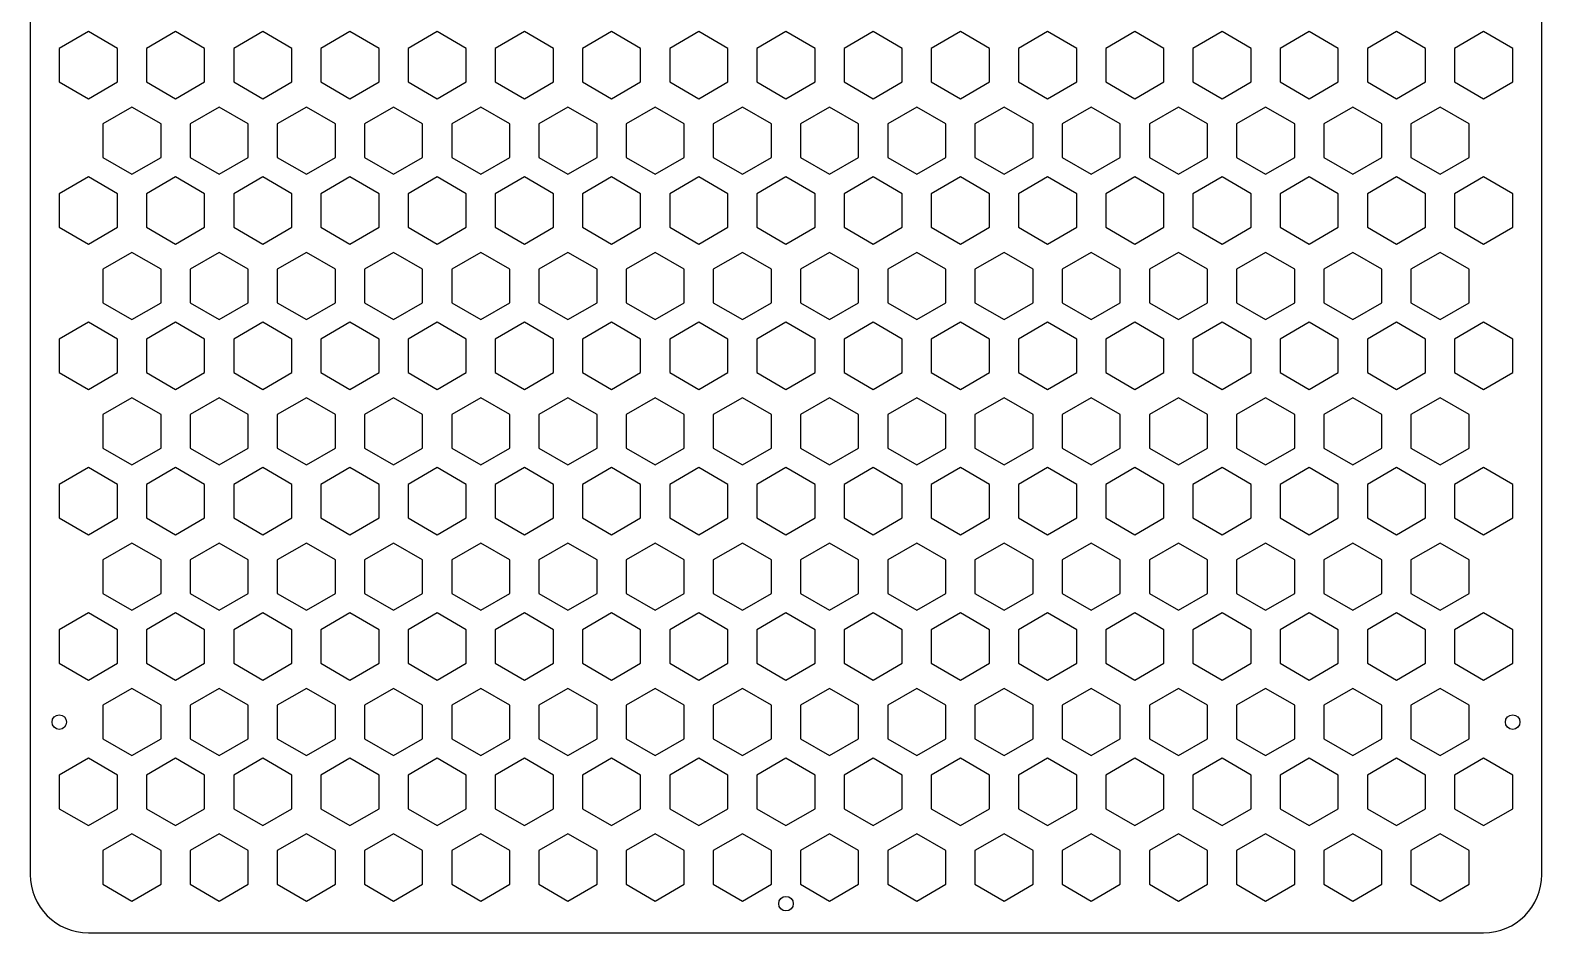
# Model space of a CAD drawing. Header units: millimetres. Extents: x 0 to 550, y 0 to 466.
# Drawn here: x 290.2 to 550.2, y 155.6 to 310.8 of the extents above; entities that cross this region are included whole.
import ezdxf

# ---------------------------------------------------------------- set-up
doc = ezdxf.new("R2010")
doc.units = ezdxf.units.MM

msp = doc.modelspace()

# ---------------------------------------------------------------- linework, layer by layer
at = {"color": 7, "linetype": 'Continuous', "lineweight": 25}
for p, q in [((290.2, 455.62), (290.2, 165.62)), ((550.2, 165.62), (550.2, 455.62)), ((300.2, 310.62), (295.2, 307.73)), ((305.2, 307.73), (300.2, 310.62)), ((315.2, 310.62), (310.2, 307.73)), ((320.2, 307.73), (315.2, 310.62)), ((330.2, 310.62), (325.2, 307.73)), ((335.2, 307.73), (330.2, 310.62)), ((345.2, 310.62), (340.2, 307.73)), ((350.2, 307.73), (345.2, 310.62)), ((360.2, 310.62), (355.2, 307.73)), ((365.2, 307.73), (360.2, 310.62)), ((375.2, 310.62), (370.2, 307.73)), ((380.2, 307.73), (375.2, 310.62)), ((390.2, 310.62), (385.2, 307.73)), ((395.2, 307.73), (390.2, 310.62)), ((405.2, 310.62), (400.2, 307.73)), ((410.2, 307.73), (405.2, 310.62)), ((420.2, 310.62), (415.2, 307.73)), ((425.2, 307.73), (420.2, 310.62)), ((435.2, 310.62), (430.2, 307.73)), ((440.2, 307.73), (435.2, 310.62)), ((450.2, 310.62), (445.2, 307.73)), ((455.2, 307.73), (450.2, 310.62)), ((465.2, 310.62), (460.2, 307.73)), ((470.2, 307.73), (465.2, 310.62)), ((480.2, 310.62), (475.2, 307.73)), ((485.2, 307.73), (480.2, 310.62)), ((495.2, 310.62), (490.2, 307.73)), ((500.2, 307.73), (495.2, 310.62)), ((510.2, 310.62), (505.2, 307.73)), ((515.2, 307.73), (510.2, 310.62)), ((525.2, 310.62), (520.2, 307.73)), ((530.2, 307.73), (525.2, 310.62)), ((540.2, 310.62), (535.2, 307.73)), ((545.2, 307.73), (540.2, 310.62)), ((295.2, 307.73), (295.2, 301.96)), ((305.2, 301.96), (305.2, 307.73)), ((310.2, 307.73), (310.2, 301.96)), ((320.2, 301.96), (320.2, 307.73)), ((325.2, 307.73), (325.2, 301.96)), ((335.2, 301.96), (335.2, 307.73)), ((340.2, 307.73), (340.2, 301.96)), ((350.2, 301.96), (350.2, 307.73)), ((355.2, 307.73), (355.2, 301.96)), ((365.2, 301.96), (365.2, 307.73)), ((370.2, 307.73), (370.2, 301.96)), ((380.2, 301.96), (380.2, 307.73)), ((385.2, 307.73), (385.2, 301.96)), ((395.2, 301.96), (395.2, 307.73)), ((400.2, 307.73), (400.2, 301.96)), ((410.2, 301.96), (410.2, 307.73)), ((415.2, 307.73), (415.2, 301.96)), ((425.2, 301.96), (425.2, 307.73)), ((430.2, 307.73), (430.2, 301.96)), ((440.2, 301.96), (440.2, 307.73)), ((445.2, 307.73), (445.2, 301.96)), ((455.2, 301.96), (455.2, 307.73)), ((460.2, 307.73), (460.2, 301.96)), ((470.2, 301.96), (470.2, 307.73)), ((475.2, 307.73), (475.2, 301.96)), ((485.2, 301.96), (485.2, 307.73)), ((490.2, 307.73), (490.2, 301.96)), ((500.2, 301.96), (500.2, 307.73)), ((505.2, 307.73), (505.2, 301.96)), ((515.2, 301.96), (515.2, 307.73)), ((520.2, 307.73), (520.2, 301.96)), ((530.2, 301.96), (530.2, 307.73)), ((535.2, 307.73), (535.2, 301.96)), ((545.2, 301.96), (545.2, 307.73)), ((295.2, 301.96), (300.2, 299.07)), ((300.2, 299.07), (305.2, 301.96)), ((310.2, 301.96), (315.2, 299.07)), ((315.2, 299.07), (320.2, 301.96)), ((325.2, 301.96), (330.2, 299.07)), ((330.2, 299.07), (335.2, 301.96)), ((340.2, 301.96), (345.2, 299.07)), ((345.2, 299.07), (350.2, 301.96)), ((355.2, 301.96), (360.2, 299.07)), ((360.2, 299.07), (365.2, 301.96)), ((370.2, 301.96), (375.2, 299.07)), ((375.2, 299.07), (380.2, 301.96)), ((385.2, 301.96), (390.2, 299.07)), ((390.2, 299.07), (395.2, 301.96)), ((400.2, 301.96), (405.2, 299.07)), ((405.2, 299.07), (410.2, 301.96)), ((415.2, 301.96), (420.2, 299.07)), ((420.2, 299.07), (425.2, 301.96)), ((430.2, 301.96), (435.2, 299.07)), ((435.2, 299.07), (440.2, 301.96)), ((445.2, 301.96), (450.2, 299.07)), ((450.2, 299.07), (455.2, 301.96)), ((460.2, 301.96), (465.2, 299.07)), ((465.2, 299.07), (470.2, 301.96)), ((475.2, 301.96), (480.2, 299.07)), ((480.2, 299.07), (485.2, 301.96)), ((490.2, 301.96), (495.2, 299.07)), ((495.2, 299.07), (500.2, 301.96)), ((505.2, 301.96), (510.2, 299.07)), ((510.2, 299.07), (515.2, 301.96)), ((520.2, 301.96), (525.2, 299.07)), ((525.2, 299.07), (530.2, 301.96)), ((535.2, 301.96), (540.2, 299.07)), ((540.2, 299.07), (545.2, 301.96)), ((307.7, 297.63), (302.7, 294.74)), ((312.7, 294.74), (307.7, 297.63)), ((322.7, 297.63), (317.7, 294.74)), ((327.7, 294.74), (322.7, 297.63)), ((337.7, 297.63), (332.7, 294.74)), ((342.7, 294.74), (337.7, 297.63)), ((352.7, 297.63), (347.7, 294.74)), ((357.7, 294.74), (352.7, 297.63)), ((367.7, 297.63), (362.7, 294.74)), ((372.7, 294.74), (367.7, 297.63)), ((382.7, 297.63), (377.7, 294.74)), ((387.7, 294.74), (382.7, 297.63)), ((397.7, 297.63), (392.7, 294.74)), ((402.7, 294.74), (397.7, 297.63)), ((412.7, 297.63), (407.7, 294.74)), ((417.7, 294.74), (412.7, 297.63)), ((427.7, 297.63), (422.7, 294.74)), ((432.7, 294.74), (427.7, 297.63)), ((442.7, 297.63), (437.7, 294.74)), ((447.7, 294.74), (442.7, 297.63)), ((457.7, 297.63), (452.7, 294.74)), ((462.7, 294.74), (457.7, 297.63)), ((472.7, 297.63), (467.7, 294.74)), ((477.7, 294.74), (472.7, 297.63)), ((487.7, 297.63), (482.7, 294.74)), ((492.7, 294.74), (487.7, 297.63)), ((502.7, 297.63), (497.7, 294.74)), ((507.7, 294.74), (502.7, 297.63)), ((517.7, 297.63), (512.7, 294.74)), ((522.7, 294.74), (517.7, 297.63)), ((532.7, 297.63), (527.7, 294.74)), ((537.7, 294.74), (532.7, 297.63)), ((302.7, 294.74), (302.7, 288.97)), ((312.7, 288.97), (312.7, 294.74)), ((317.7, 294.74), (317.7, 288.97)), ((327.7, 288.97), (327.7, 294.74)), ((332.7, 294.74), (332.7, 288.97)), ((342.7, 288.97), (342.7, 294.74)), ((347.7, 294.74), (347.7, 288.97)), ((357.7, 288.97), (357.7, 294.74)), ((362.7, 294.74), (362.7, 288.97)), ((372.7, 288.97), (372.7, 294.74)), ((377.7, 294.74), (377.7, 288.97)), ((387.7, 288.97), (387.7, 294.74)), ((392.7, 294.74), (392.7, 288.97)), ((402.7, 288.97), (402.7, 294.74)), ((407.7, 294.74), (407.7, 288.97)), ((417.7, 288.97), (417.7, 294.74)), ((422.7, 294.74), (422.7, 288.97)), ((432.7, 288.97), (432.7, 294.74)), ((437.7, 294.74), (437.7, 288.97)), ((447.7, 288.97), (447.7, 294.74)), ((452.7, 294.74), (452.7, 288.97)), ((462.7, 288.97), (462.7, 294.74)), ((467.7, 294.74), (467.7, 288.97)), ((477.7, 288.97), (477.7, 294.74)), ((482.7, 294.74), (482.7, 288.97)), ((492.7, 288.97), (492.7, 294.74)), ((497.7, 294.74), (497.7, 288.97)), ((507.7, 288.97), (507.7, 294.74)), ((512.7, 294.74), (512.7, 288.97)), ((522.7, 288.97), (522.7, 294.74)), ((527.7, 294.74), (527.7, 288.97)), ((537.7, 288.97), (537.7, 294.74)), ((302.7, 288.97), (307.7, 286.08)), ((307.7, 286.08), (312.7, 288.97)), ((317.7, 288.97), (322.7, 286.08)), ((322.7, 286.08), (327.7, 288.97)), ((332.7, 288.97), (337.7, 286.08)), ((337.7, 286.08), (342.7, 288.97)), ((347.7, 288.97), (352.7, 286.08)), ((352.7, 286.08), (357.7, 288.97)), ((362.7, 288.97), (367.7, 286.08)), ((367.7, 286.08), (372.7, 288.97)), ((377.7, 288.97), (382.7, 286.08)), ((382.7, 286.08), (387.7, 288.97)), ((392.7, 288.97), (397.7, 286.08)), ((397.7, 286.08), (402.7, 288.97)), ((407.7, 288.97), (412.7, 286.08)), ((412.7, 286.08), (417.7, 288.97)), ((422.7, 288.97), (427.7, 286.08)), ((427.7, 286.08), (432.7, 288.97)), ((437.7, 288.97), (442.7, 286.08)), ((442.7, 286.08), (447.7, 288.97)), ((452.7, 288.97), (457.7, 286.08)), ((457.7, 286.08), (462.7, 288.97)), ((467.7, 288.97), (472.7, 286.08)), ((472.7, 286.08), (477.7, 288.97)), ((482.7, 288.97), (487.7, 286.08)), ((487.7, 286.08), (492.7, 288.97)), ((497.7, 288.97), (502.7, 286.08)), ((502.7, 286.08), (507.7, 288.97)), ((512.7, 288.97), (517.7, 286.08)), ((517.7, 286.08), (522.7, 288.97)), ((527.7, 288.97), (532.7, 286.08)), ((532.7, 286.08), (537.7, 288.97)), ((300.2, 285.62), (295.2, 282.73)), ((305.2, 282.73), (300.2, 285.62)), ((315.2, 285.62), (310.2, 282.73)), ((320.2, 282.73), (315.2, 285.62)), ((330.2, 285.62), (325.2, 282.73)), ((335.2, 282.73), (330.2, 285.62)), ((345.2, 285.62), (340.2, 282.73)), ((350.2, 282.73), (345.2, 285.62)), ((360.2, 285.62), (355.2, 282.73)), ((365.2, 282.73), (360.2, 285.62)), ((375.2, 285.62), (370.2, 282.73)), ((380.2, 282.73), (375.2, 285.62)), ((390.2, 285.62), (385.2, 282.73)), ((395.2, 282.73), (390.2, 285.62)), ((405.2, 285.62), (400.2, 282.73)), ((410.2, 282.73), (405.2, 285.62)), ((420.2, 285.62), (415.2, 282.73)), ((425.2, 282.73), (420.2, 285.62)), ((435.2, 285.62), (430.2, 282.73)), ((440.2, 282.73), (435.2, 285.62)), ((450.2, 285.62), (445.2, 282.73)), ((455.2, 282.73), (450.2, 285.62)), ((465.2, 285.62), (460.2, 282.73)), ((470.2, 282.73), (465.2, 285.62)), ((480.2, 285.62), (475.2, 282.73)), ((485.2, 282.73), (480.2, 285.62)), ((495.2, 285.62), (490.2, 282.73)), ((500.2, 282.73), (495.2, 285.62)), ((510.2, 285.62), (505.2, 282.73)), ((515.2, 282.73), (510.2, 285.62)), ((525.2, 285.62), (520.2, 282.73)), ((530.2, 282.73), (525.2, 285.62)), ((540.2, 285.62), (535.2, 282.73)), ((545.2, 282.73), (540.2, 285.62)), ((295.2, 282.73), (295.2, 276.96)), ((305.2, 276.96), (305.2, 282.73)), ((310.2, 282.73), (310.2, 276.96)), ((320.2, 276.96), (320.2, 282.73)), ((325.2, 282.73), (325.2, 276.96)), ((335.2, 276.96), (335.2, 282.73)), ((340.2, 282.73), (340.2, 276.96)), ((350.2, 276.96), (350.2, 282.73)), ((355.2, 282.73), (355.2, 276.96)), ((365.2, 276.96), (365.2, 282.73)), ((370.2, 282.73), (370.2, 276.96)), ((380.2, 276.96), (380.2, 282.73)), ((385.2, 282.73), (385.2, 276.96)), ((395.2, 276.96), (395.2, 282.73)), ((400.2, 282.73), (400.2, 276.96)), ((410.2, 276.96), (410.2, 282.73)), ((415.2, 282.73), (415.2, 276.96)), ((425.2, 276.96), (425.2, 282.73)), ((430.2, 282.73), (430.2, 276.96)), ((440.2, 276.96), (440.2, 282.73)), ((445.2, 282.73), (445.2, 276.96)), ((455.2, 276.96), (455.2, 282.73)), ((460.2, 282.73), (460.2, 276.96)), ((470.2, 276.96), (470.2, 282.73)), ((475.2, 282.73), (475.2, 276.96)), ((485.2, 276.96), (485.2, 282.73)), ((490.2, 282.73), (490.2, 276.96)), ((500.2, 276.96), (500.2, 282.73)), ((505.2, 282.73), (505.2, 276.96)), ((515.2, 276.96), (515.2, 282.73)), ((520.2, 282.73), (520.2, 276.96)), ((530.2, 276.96), (530.2, 282.73)), ((535.2, 282.73), (535.2, 276.96)), ((545.2, 276.96), (545.2, 282.73)), ((295.2, 276.96), (300.2, 274.07)), ((300.2, 274.07), (305.2, 276.96)), ((310.2, 276.96), (315.2, 274.07)), ((315.2, 274.07), (320.2, 276.96)), ((325.2, 276.96), (330.2, 274.07)), ((330.2, 274.07), (335.2, 276.96)), ((340.2, 276.96), (345.2, 274.07)), ((345.2, 274.07), (350.2, 276.96)), ((355.2, 276.96), (360.2, 274.07)), ((360.2, 274.07), (365.2, 276.96)), ((370.2, 276.96), (375.2, 274.07)), ((375.2, 274.07), (380.2, 276.96)), ((385.2, 276.96), (390.2, 274.07)), ((390.2, 274.07), (395.2, 276.96)), ((400.2, 276.96), (405.2, 274.07)), ((405.2, 274.07), (410.2, 276.96)), ((415.2, 276.96), (420.2, 274.07)), ((420.2, 274.07), (425.2, 276.96)), ((430.2, 276.96), (435.2, 274.07)), ((435.2, 274.07), (440.2, 276.96)), ((445.2, 276.96), (450.2, 274.07)), ((450.2, 274.07), (455.2, 276.96)), ((460.2, 276.96), (465.2, 274.07)), ((465.2, 274.07), (470.2, 276.96)), ((475.2, 276.96), (480.2, 274.07)), ((480.2, 274.07), (485.2, 276.96)), ((490.2, 276.96), (495.2, 274.07)), ((495.2, 274.07), (500.2, 276.96)), ((505.2, 276.96), (510.2, 274.07)), ((510.2, 274.07), (515.2, 276.96)), ((520.2, 276.96), (525.2, 274.07)), ((525.2, 274.07), (530.2, 276.96)), ((535.2, 276.96), (540.2, 274.07)), ((540.2, 274.07), (545.2, 276.96)), ((307.7, 272.63), (302.7, 269.74)), ((312.7, 269.74), (307.7, 272.63)), ((322.7, 272.63), (317.7, 269.74)), ((327.7, 269.74), (322.7, 272.63)), ((337.7, 272.63), (332.7, 269.74)), ((342.7, 269.74), (337.7, 272.63)), ((352.7, 272.63), (347.7, 269.74)), ((357.7, 269.74), (352.7, 272.63)), ((367.7, 272.63), (362.7, 269.74)), ((372.7, 269.74), (367.7, 272.63)), ((382.7, 272.63), (377.7, 269.74)), ((387.7, 269.74), (382.7, 272.63)), ((397.7, 272.63), (392.7, 269.74)), ((402.7, 269.74), (397.7, 272.63)), ((412.7, 272.63), (407.7, 269.74)), ((417.7, 269.74), (412.7, 272.63)), ((427.7, 272.63), (422.7, 269.74)), ((432.7, 269.74), (427.7, 272.63)), ((442.7, 272.63), (437.7, 269.74)), ((447.7, 269.74), (442.7, 272.63)), ((457.7, 272.63), (452.7, 269.74)), ((462.7, 269.74), (457.7, 272.63)), ((472.7, 272.63), (467.7, 269.74)), ((477.7, 269.74), (472.7, 272.63)), ((487.7, 272.63), (482.7, 269.74)), ((492.7, 269.74), (487.7, 272.63)), ((502.7, 272.63), (497.7, 269.74)), ((507.7, 269.74), (502.7, 272.63)), ((517.7, 272.63), (512.7, 269.74)), ((522.7, 269.74), (517.7, 272.63)), ((532.7, 272.63), (527.7, 269.74)), ((537.7, 269.74), (532.7, 272.63)), ((302.7, 269.74), (302.7, 263.97)), ((312.7, 263.97), (312.7, 269.74)), ((317.7, 269.74), (317.7, 263.97)), ((327.7, 263.97), (327.7, 269.74)), ((332.7, 269.74), (332.7, 263.97)), ((342.7, 263.97), (342.7, 269.74)), ((347.7, 269.74), (347.7, 263.97)), ((357.7, 263.97), (357.7, 269.74)), ((362.7, 269.74), (362.7, 263.97)), ((372.7, 263.97), (372.7, 269.74)), ((377.7, 269.74), (377.7, 263.97)), ((387.7, 263.97), (387.7, 269.74)), ((392.7, 269.74), (392.7, 263.97)), ((402.7, 263.97), (402.7, 269.74)), ((407.7, 269.74), (407.7, 263.97)), ((417.7, 263.97), (417.7, 269.74)), ((422.7, 269.74), (422.7, 263.97)), ((432.7, 263.97), (432.7, 269.74)), ((437.7, 269.74), (437.7, 263.97)), ((447.7, 263.97), (447.7, 269.74)), ((452.7, 269.74), (452.7, 263.97)), ((462.7, 263.97), (462.7, 269.74)), ((467.7, 269.74), (467.7, 263.97)), ((477.7, 263.97), (477.7, 269.74)), ((482.7, 269.74), (482.7, 263.97)), ((492.7, 263.97), (492.7, 269.74)), ((497.7, 269.74), (497.7, 263.97)), ((507.7, 263.97), (507.7, 269.74)), ((512.7, 269.74), (512.7, 263.97)), ((522.7, 263.97), (522.7, 269.74)), ((527.7, 269.74), (527.7, 263.97)), ((537.7, 263.97), (537.7, 269.74)), ((302.7, 263.97), (307.7, 261.08)), ((307.7, 261.08), (312.7, 263.97)), ((317.7, 263.97), (322.7, 261.08)), ((322.7, 261.08), (327.7, 263.97)), ((332.7, 263.97), (337.7, 261.08)), ((337.7, 261.08), (342.7, 263.97)), ((347.7, 263.97), (352.7, 261.08)), ((352.7, 261.08), (357.7, 263.97)), ((362.7, 263.97), (367.7, 261.08)), ((367.7, 261.08), (372.7, 263.97)), ((377.7, 263.97), (382.7, 261.08)), ((382.7, 261.08), (387.7, 263.97)), ((392.7, 263.97), (397.7, 261.08)), ((397.7, 261.08), (402.7, 263.97)), ((407.7, 263.97), (412.7, 261.08)), ((412.7, 261.08), (417.7, 263.97)), ((422.7, 263.97), (427.7, 261.08)), ((427.7, 261.08), (432.7, 263.97)), ((437.7, 263.97), (442.7, 261.08)), ((442.7, 261.08), (447.7, 263.97)), ((452.7, 263.97), (457.7, 261.08)), ((457.7, 261.08), (462.7, 263.97)), ((467.7, 263.97), (472.7, 261.08)), ((472.7, 261.08), (477.7, 263.97)), ((482.7, 263.97), (487.7, 261.08)), ((487.7, 261.08), (492.7, 263.97)), ((497.7, 263.97), (502.7, 261.08)), ((502.7, 261.08), (507.7, 263.97)), ((512.7, 263.97), (517.7, 261.08)), ((517.7, 261.08), (522.7, 263.97)), ((527.7, 263.97), (532.7, 261.08)), ((532.7, 261.08), (537.7, 263.97)), ((300.2, 260.62), (295.2, 257.73)), ((305.2, 257.73), (300.2, 260.62)), ((315.2, 260.62), (310.2, 257.73)), ((320.2, 257.73), (315.2, 260.62)), ((330.2, 260.62), (325.2, 257.73)), ((335.2, 257.73), (330.2, 260.62)), ((345.2, 260.62), (340.2, 257.73)), ((350.2, 257.73), (345.2, 260.62)), ((360.2, 260.62), (355.2, 257.73)), ((365.2, 257.73), (360.2, 260.62)), ((375.2, 260.62), (370.2, 257.73)), ((380.2, 257.73), (375.2, 260.62)), ((390.2, 260.62), (385.2, 257.73)), ((395.2, 257.73), (390.2, 260.62)), ((405.2, 260.62), (400.2, 257.73)), ((410.2, 257.73), (405.2, 260.62)), ((420.2, 260.62), (415.2, 257.73)), ((425.2, 257.73), (420.2, 260.62)), ((435.2, 260.62), (430.2, 257.73)), ((440.2, 257.73), (435.2, 260.62)), ((450.2, 260.62), (445.2, 257.73)), ((455.2, 257.73), (450.2, 260.62)), ((465.2, 260.62), (460.2, 257.73)), ((470.2, 257.73), (465.2, 260.62)), ((480.2, 260.62), (475.2, 257.73)), ((485.2, 257.73), (480.2, 260.62)), ((495.2, 260.62), (490.2, 257.73)), ((500.2, 257.73), (495.2, 260.62)), ((510.2, 260.62), (505.2, 257.73)), ((515.2, 257.73), (510.2, 260.62)), ((525.2, 260.62), (520.2, 257.73)), ((530.2, 257.73), (525.2, 260.62)), ((540.2, 260.62), (535.2, 257.73)), ((545.2, 257.73), (540.2, 260.62)), ((295.2, 257.73), (295.2, 251.96)), ((305.2, 251.96), (305.2, 257.73)), ((310.2, 257.73), (310.2, 251.96)), ((320.2, 251.96), (320.2, 257.73)), ((325.2, 257.73), (325.2, 251.96)), ((335.2, 251.96), (335.2, 257.73)), ((340.2, 257.73), (340.2, 251.96)), ((350.2, 251.96), (350.2, 257.73)), ((355.2, 257.73), (355.2, 251.96)), ((365.2, 251.96), (365.2, 257.73)), ((370.2, 257.73), (370.2, 251.96)), ((380.2, 251.96), (380.2, 257.73)), ((385.2, 257.73), (385.2, 251.96)), ((395.2, 251.96), (395.2, 257.73)), ((400.2, 257.73), (400.2, 251.96)), ((410.2, 251.96), (410.2, 257.73)), ((415.2, 257.73), (415.2, 251.96)), ((425.2, 251.96), (425.2, 257.73)), ((430.2, 257.73), (430.2, 251.96)), ((440.2, 251.96), (440.2, 257.73)), ((445.2, 257.73), (445.2, 251.96)), ((455.2, 251.96), (455.2, 257.73)), ((460.2, 257.73), (460.2, 251.96)), ((470.2, 251.96), (470.2, 257.73)), ((475.2, 257.73), (475.2, 251.96)), ((485.2, 251.96), (485.2, 257.73)), ((490.2, 257.73), (490.2, 251.96)), ((500.2, 251.96), (500.2, 257.73)), ((505.2, 257.73), (505.2, 251.96)), ((515.2, 251.96), (515.2, 257.73)), ((520.2, 257.73), (520.2, 251.96)), ((530.2, 251.96), (530.2, 257.73)), ((535.2, 257.73), (535.2, 251.96)), ((545.2, 251.96), (545.2, 257.73)), ((295.2, 251.96), (300.2, 249.07)), ((300.2, 249.07), (305.2, 251.96)), ((310.2, 251.96), (315.2, 249.07)), ((315.2, 249.07), (320.2, 251.96)), ((325.2, 251.96), (330.2, 249.07)), ((330.2, 249.07), (335.2, 251.96)), ((340.2, 251.96), (345.2, 249.07)), ((345.2, 249.07), (350.2, 251.96)), ((355.2, 251.96), (360.2, 249.07)), ((360.2, 249.07), (365.2, 251.96)), ((370.2, 251.96), (375.2, 249.07)), ((375.2, 249.07), (380.2, 251.96)), ((385.2, 251.96), (390.2, 249.07)), ((390.2, 249.07), (395.2, 251.96)), ((400.2, 251.96), (405.2, 249.07)), ((405.2, 249.07), (410.2, 251.96)), ((415.2, 251.96), (420.2, 249.07)), ((420.2, 249.07), (425.2, 251.96)), ((430.2, 251.96), (435.2, 249.07)), ((435.2, 249.07), (440.2, 251.96)), ((445.2, 251.96), (450.2, 249.07)), ((450.2, 249.07), (455.2, 251.96)), ((460.2, 251.96), (465.2, 249.07)), ((465.2, 249.07), (470.2, 251.96)), ((475.2, 251.96), (480.2, 249.07)), ((480.2, 249.07), (485.2, 251.96)), ((490.2, 251.96), (495.2, 249.07)), ((495.2, 249.07), (500.2, 251.96)), ((505.2, 251.96), (510.2, 249.07)), ((510.2, 249.07), (515.2, 251.96)), ((520.2, 251.96), (525.2, 249.07)), ((525.2, 249.07), (530.2, 251.96)), ((535.2, 251.96), (540.2, 249.07)), ((540.2, 249.07), (545.2, 251.96)), ((307.7, 247.63), (302.7, 244.74)), ((312.7, 244.74), (307.7, 247.63)), ((322.7, 247.63), (317.7, 244.74)), ((327.7, 244.74), (322.7, 247.63)), ((337.7, 247.63), (332.7, 244.74)), ((342.7, 244.74), (337.7, 247.63)), ((352.7, 247.63), (347.7, 244.74)), ((357.7, 244.74), (352.7, 247.63)), ((367.7, 247.63), (362.7, 244.74)), ((372.7, 244.74), (367.7, 247.63)), ((382.7, 247.63), (377.7, 244.74)), ((387.7, 244.74), (382.7, 247.63)), ((397.7, 247.63), (392.7, 244.74)), ((402.7, 244.74), (397.7, 247.63)), ((412.7, 247.63), (407.7, 244.74)), ((417.7, 244.74), (412.7, 247.63)), ((427.7, 247.63), (422.7, 244.74)), ((432.7, 244.74), (427.7, 247.63)), ((442.7, 247.63), (437.7, 244.74)), ((447.7, 244.74), (442.7, 247.63)), ((457.7, 247.63), (452.7, 244.74)), ((462.7, 244.74), (457.7, 247.63)), ((472.7, 247.63), (467.7, 244.74)), ((477.7, 244.74), (472.7, 247.63)), ((487.7, 247.63), (482.7, 244.74)), ((492.7, 244.74), (487.7, 247.63)), ((502.7, 247.63), (497.7, 244.74)), ((507.7, 244.74), (502.7, 247.63)), ((517.7, 247.63), (512.7, 244.74)), ((522.7, 244.74), (517.7, 247.63)), ((532.7, 247.63), (527.7, 244.74)), ((537.7, 244.74), (532.7, 247.63)), ((302.7, 244.74), (302.7, 238.97)), ((312.7, 238.97), (312.7, 244.74)), ((317.7, 244.74), (317.7, 238.97)), ((327.7, 238.97), (327.7, 244.74)), ((332.7, 244.74), (332.7, 238.97)), ((342.7, 238.97), (342.7, 244.74)), ((347.7, 244.74), (347.7, 238.97)), ((357.7, 238.97), (357.7, 244.74)), ((362.7, 244.74), (362.7, 238.97)), ((372.7, 238.97), (372.7, 244.74)), ((377.7, 244.74), (377.7, 238.97)), ((387.7, 238.97), (387.7, 244.74)), ((392.7, 244.74), (392.7, 238.97)), ((402.7, 238.97), (402.7, 244.74)), ((407.7, 244.74), (407.7, 238.97)), ((417.7, 238.97), (417.7, 244.74)), ((422.7, 244.74), (422.7, 238.97)), ((432.7, 238.97), (432.7, 244.74)), ((437.7, 244.74), (437.7, 238.97)), ((447.7, 238.97), (447.7, 244.74)), ((452.7, 244.74), (452.7, 238.97)), ((462.7, 238.97), (462.7, 244.74)), ((467.7, 244.74), (467.7, 238.97)), ((477.7, 238.97), (477.7, 244.74)), ((482.7, 244.74), (482.7, 238.97)), ((492.7, 238.97), (492.7, 244.74)), ((497.7, 244.74), (497.7, 238.97)), ((507.7, 238.97), (507.7, 244.74)), ((512.7, 244.74), (512.7, 238.97)), ((522.7, 238.97), (522.7, 244.74)), ((527.7, 244.74), (527.7, 238.97)), ((537.7, 238.97), (537.7, 244.74)), ((302.7, 238.97), (307.7, 236.08)), ((307.7, 236.08), (312.7, 238.97)), ((317.7, 238.97), (322.7, 236.08)), ((322.7, 236.08), (327.7, 238.97)), ((332.7, 238.97), (337.7, 236.08)), ((337.7, 236.08), (342.7, 238.97)), ((347.7, 238.97), (352.7, 236.08)), ((352.7, 236.08), (357.7, 238.97)), ((362.7, 238.97), (367.7, 236.08)), ((367.7, 236.08), (372.7, 238.97)), ((377.7, 238.97), (382.7, 236.08)), ((382.7, 236.08), (387.7, 238.97)), ((392.7, 238.97), (397.7, 236.08)), ((397.7, 236.08), (402.7, 238.97)), ((407.7, 238.97), (412.7, 236.08)), ((412.7, 236.08), (417.7, 238.97)), ((422.7, 238.97), (427.7, 236.08)), ((427.7, 236.08), (432.7, 238.97)), ((437.7, 238.97), (442.7, 236.08)), ((442.7, 236.08), (447.7, 238.97)), ((452.7, 238.97), (457.7, 236.08)), ((457.7, 236.08), (462.7, 238.97)), ((467.7, 238.97), (472.7, 236.08)), ((472.7, 236.08), (477.7, 238.97)), ((482.7, 238.97), (487.7, 236.08)), ((487.7, 236.08), (492.7, 238.97)), ((497.7, 238.97), (502.7, 236.08)), ((502.7, 236.08), (507.7, 238.97)), ((512.7, 238.97), (517.7, 236.08)), ((517.7, 236.08), (522.7, 238.97)), ((527.7, 238.97), (532.7, 236.08)), ((532.7, 236.08), (537.7, 238.97)), ((300.2, 235.62), (295.2, 232.73)), ((305.2, 232.73), (300.2, 235.62)), ((315.2, 235.62), (310.2, 232.73)), ((320.2, 232.73), (315.2, 235.62)), ((330.2, 235.62), (325.2, 232.73)), ((335.2, 232.73), (330.2, 235.62)), ((345.2, 235.62), (340.2, 232.73)), ((350.2, 232.73), (345.2, 235.62)), ((360.2, 235.62), (355.2, 232.73)), ((365.2, 232.73), (360.2, 235.62)), ((375.2, 235.62), (370.2, 232.73)), ((380.2, 232.73), (375.2, 235.62)), ((390.2, 235.62), (385.2, 232.73)), ((395.2, 232.73), (390.2, 235.62)), ((405.2, 235.62), (400.2, 232.73)), ((410.2, 232.73), (405.2, 235.62)), ((420.2, 235.62), (415.2, 232.73)), ((425.2, 232.73), (420.2, 235.62)), ((435.2, 235.62), (430.2, 232.73)), ((440.2, 232.73), (435.2, 235.62)), ((450.2, 235.62), (445.2, 232.73)), ((455.2, 232.73), (450.2, 235.62)), ((465.2, 235.62), (460.2, 232.73)), ((470.2, 232.73), (465.2, 235.62)), ((480.2, 235.62), (475.2, 232.73)), ((485.2, 232.73), (480.2, 235.62)), ((495.2, 235.62), (490.2, 232.73)), ((500.2, 232.73), (495.2, 235.62)), ((510.2, 235.62), (505.2, 232.73)), ((515.2, 232.73), (510.2, 235.62)), ((525.2, 235.62), (520.2, 232.73)), ((530.2, 232.73), (525.2, 235.62)), ((540.2, 235.62), (535.2, 232.73)), ((545.2, 232.73), (540.2, 235.62)), ((295.2, 232.73), (295.2, 226.96)), ((305.2, 226.96), (305.2, 232.73)), ((310.2, 232.73), (310.2, 226.96)), ((320.2, 226.96), (320.2, 232.73)), ((325.2, 232.73), (325.2, 226.96)), ((335.2, 226.96), (335.2, 232.73)), ((340.2, 232.73), (340.2, 226.96)), ((350.2, 226.96), (350.2, 232.73)), ((355.2, 232.73), (355.2, 226.96)), ((365.2, 226.96), (365.2, 232.73)), ((370.2, 232.73), (370.2, 226.96)), ((380.2, 226.96), (380.2, 232.73)), ((385.2, 232.73), (385.2, 226.96)), ((395.2, 226.96), (395.2, 232.73)), ((400.2, 232.73), (400.2, 226.96)), ((410.2, 226.96), (410.2, 232.73)), ((415.2, 232.73), (415.2, 226.96)), ((425.2, 226.96), (425.2, 232.73)), ((430.2, 232.73), (430.2, 226.96)), ((440.2, 226.96), (440.2, 232.73)), ((445.2, 232.73), (445.2, 226.96)), ((455.2, 226.96), (455.2, 232.73)), ((460.2, 232.73), (460.2, 226.96)), ((470.2, 226.96), (470.2, 232.73)), ((475.2, 232.73), (475.2, 226.96)), ((485.2, 226.96), (485.2, 232.73)), ((490.2, 232.73), (490.2, 226.96)), ((500.2, 226.96), (500.2, 232.73)), ((505.2, 232.73), (505.2, 226.96)), ((515.2, 226.96), (515.2, 232.73)), ((520.2, 232.73), (520.2, 226.96)), ((530.2, 226.96), (530.2, 232.73)), ((535.2, 232.73), (535.2, 226.96)), ((545.2, 226.96), (545.2, 232.73)), ((295.2, 226.96), (300.2, 224.07)), ((300.2, 224.07), (305.2, 226.96)), ((310.2, 226.96), (315.2, 224.07)), ((315.2, 224.07), (320.2, 226.96)), ((325.2, 226.96), (330.2, 224.07)), ((330.2, 224.07), (335.2, 226.96)), ((340.2, 226.96), (345.2, 224.07)), ((345.2, 224.07), (350.2, 226.96)), ((355.2, 226.96), (360.2, 224.07)), ((360.2, 224.07), (365.2, 226.96)), ((370.2, 226.96), (375.2, 224.07)), ((375.2, 224.07), (380.2, 226.96)), ((385.2, 226.96), (390.2, 224.07)), ((390.2, 224.07), (395.2, 226.96)), ((400.2, 226.96), (405.2, 224.07)), ((405.2, 224.07), (410.2, 226.96)), ((415.2, 226.96), (420.2, 224.07)), ((420.2, 224.07), (425.2, 226.96)), ((430.2, 226.96), (435.2, 224.07)), ((435.2, 224.07), (440.2, 226.96)), ((445.2, 226.96), (450.2, 224.07)), ((450.2, 224.07), (455.2, 226.96)), ((460.2, 226.96), (465.2, 224.07)), ((465.2, 224.07), (470.2, 226.96)), ((475.2, 226.96), (480.2, 224.07)), ((480.2, 224.07), (485.2, 226.96)), ((490.2, 226.96), (495.2, 224.07)), ((495.2, 224.07), (500.2, 226.96)), ((505.2, 226.96), (510.2, 224.07)), ((510.2, 224.07), (515.2, 226.96)), ((520.2, 226.96), (525.2, 224.07)), ((525.2, 224.07), (530.2, 226.96)), ((535.2, 226.96), (540.2, 224.07)), ((540.2, 224.07), (545.2, 226.96)), ((307.7, 222.63), (302.7, 219.74)), ((312.7, 219.74), (307.7, 222.63)), ((322.7, 222.63), (317.7, 219.74)), ((327.7, 219.74), (322.7, 222.63)), ((337.7, 222.63), (332.7, 219.74)), ((342.7, 219.74), (337.7, 222.63)), ((352.7, 222.63), (347.7, 219.74)), ((357.7, 219.74), (352.7, 222.63)), ((367.7, 222.63), (362.7, 219.74)), ((372.7, 219.74), (367.7, 222.63)), ((382.7, 222.63), (377.7, 219.74)), ((387.7, 219.74), (382.7, 222.63)), ((397.7, 222.63), (392.7, 219.74)), ((402.7, 219.74), (397.7, 222.63)), ((412.7, 222.63), (407.7, 219.74)), ((417.7, 219.74), (412.7, 222.63)), ((427.7, 222.63), (422.7, 219.74)), ((432.7, 219.74), (427.7, 222.63)), ((442.7, 222.63), (437.7, 219.74)), ((447.7, 219.74), (442.7, 222.63)), ((457.7, 222.63), (452.7, 219.74)), ((462.7, 219.74), (457.7, 222.63)), ((472.7, 222.63), (467.7, 219.74)), ((477.7, 219.74), (472.7, 222.63)), ((487.7, 222.63), (482.7, 219.74)), ((492.7, 219.74), (487.7, 222.63)), ((502.7, 222.63), (497.7, 219.74)), ((507.7, 219.74), (502.7, 222.63)), ((517.7, 222.63), (512.7, 219.74)), ((522.7, 219.74), (517.7, 222.63)), ((532.7, 222.63), (527.7, 219.74)), ((537.7, 219.74), (532.7, 222.63)), ((302.7, 219.74), (302.7, 213.97)), ((312.7, 213.97), (312.7, 219.74)), ((317.7, 219.74), (317.7, 213.97)), ((327.7, 213.97), (327.7, 219.74)), ((332.7, 219.74), (332.7, 213.97)), ((342.7, 213.97), (342.7, 219.74)), ((347.7, 219.74), (347.7, 213.97)), ((357.7, 213.97), (357.7, 219.74)), ((362.7, 219.74), (362.7, 213.97)), ((372.7, 213.97), (372.7, 219.74)), ((377.7, 219.74), (377.7, 213.97)), ((387.7, 213.97), (387.7, 219.74)), ((392.7, 219.74), (392.7, 213.97)), ((402.7, 213.97), (402.7, 219.74)), ((407.7, 219.74), (407.7, 213.97)), ((417.7, 213.97), (417.7, 219.74)), ((422.7, 219.74), (422.7, 213.97)), ((432.7, 213.97), (432.7, 219.74)), ((437.7, 219.74), (437.7, 213.97)), ((447.7, 213.97), (447.7, 219.74)), ((452.7, 219.74), (452.7, 213.97)), ((462.7, 213.97), (462.7, 219.74)), ((467.7, 219.74), (467.7, 213.97)), ((477.7, 213.97), (477.7, 219.74)), ((482.7, 219.74), (482.7, 213.97)), ((492.7, 213.97), (492.7, 219.74)), ((497.7, 219.74), (497.7, 213.97)), ((507.7, 213.97), (507.7, 219.74)), ((512.7, 219.74), (512.7, 213.97)), ((522.7, 213.97), (522.7, 219.74)), ((527.7, 219.74), (527.7, 213.97)), ((537.7, 213.97), (537.7, 219.74)), ((302.7, 213.97), (307.7, 211.08)), ((307.7, 211.08), (312.7, 213.97)), ((317.7, 213.97), (322.7, 211.08)), ((322.7, 211.08), (327.7, 213.97)), ((332.7, 213.97), (337.7, 211.08)), ((337.7, 211.08), (342.7, 213.97)), ((347.7, 213.97), (352.7, 211.08)), ((352.7, 211.08), (357.7, 213.97)), ((362.7, 213.97), (367.7, 211.08)), ((367.7, 211.08), (372.7, 213.97)), ((377.7, 213.97), (382.7, 211.08)), ((382.7, 211.08), (387.7, 213.97)), ((392.7, 213.97), (397.7, 211.08)), ((397.7, 211.08), (402.7, 213.97)), ((407.7, 213.97), (412.7, 211.08)), ((412.7, 211.08), (417.7, 213.97)), ((422.7, 213.97), (427.7, 211.08)), ((427.7, 211.08), (432.7, 213.97)), ((437.7, 213.97), (442.7, 211.08)), ((442.7, 211.08), (447.7, 213.97)), ((452.7, 213.97), (457.7, 211.08)), ((457.7, 211.08), (462.7, 213.97)), ((467.7, 213.97), (472.7, 211.08)), ((472.7, 211.08), (477.7, 213.97)), ((482.7, 213.97), (487.7, 211.08)), ((487.7, 211.08), (492.7, 213.97)), ((497.7, 213.97), (502.7, 211.08)), ((502.7, 211.08), (507.7, 213.97)), ((512.7, 213.97), (517.7, 211.08)), ((517.7, 211.08), (522.7, 213.97)), ((527.7, 213.97), (532.7, 211.08)), ((532.7, 211.08), (537.7, 213.97)), ((300.2, 210.62), (295.2, 207.73)), ((305.2, 207.73), (300.2, 210.62)), ((315.2, 210.62), (310.2, 207.73)), ((320.2, 207.73), (315.2, 210.62)), ((330.2, 210.62), (325.2, 207.73)), ((335.2, 207.73), (330.2, 210.62)), ((345.2, 210.62), (340.2, 207.73)), ((350.2, 207.73), (345.2, 210.62)), ((360.2, 210.62), (355.2, 207.73)), ((365.2, 207.73), (360.2, 210.62)), ((375.2, 210.62), (370.2, 207.73)), ((380.2, 207.73), (375.2, 210.62)), ((390.2, 210.62), (385.2, 207.73)), ((395.2, 207.73), (390.2, 210.62)), ((405.2, 210.62), (400.2, 207.73)), ((410.2, 207.73), (405.2, 210.62)), ((420.2, 210.62), (415.2, 207.73)), ((425.2, 207.73), (420.2, 210.62)), ((435.2, 210.62), (430.2, 207.73)), ((440.2, 207.73), (435.2, 210.62)), ((450.2, 210.62), (445.2, 207.73)), ((455.2, 207.73), (450.2, 210.62)), ((465.2, 210.62), (460.2, 207.73)), ((470.2, 207.73), (465.2, 210.62)), ((480.2, 210.62), (475.2, 207.73)), ((485.2, 207.73), (480.2, 210.62)), ((495.2, 210.62), (490.2, 207.73)), ((500.2, 207.73), (495.2, 210.62)), ((510.2, 210.62), (505.2, 207.73)), ((515.2, 207.73), (510.2, 210.62)), ((525.2, 210.62), (520.2, 207.73)), ((530.2, 207.73), (525.2, 210.62)), ((540.2, 210.62), (535.2, 207.73)), ((545.2, 207.73), (540.2, 210.62)), ((295.2, 207.73), (295.2, 201.96)), ((305.2, 201.96), (305.2, 207.73)), ((310.2, 207.73), (310.2, 201.96)), ((320.2, 201.96), (320.2, 207.73)), ((325.2, 207.73), (325.2, 201.96)), ((335.2, 201.96), (335.2, 207.73)), ((340.2, 207.73), (340.2, 201.96)), ((350.2, 201.96), (350.2, 207.73)), ((355.2, 207.73), (355.2, 201.96)), ((365.2, 201.96), (365.2, 207.73)), ((370.2, 207.73), (370.2, 201.96)), ((380.2, 201.96), (380.2, 207.73)), ((385.2, 207.73), (385.2, 201.96)), ((395.2, 201.96), (395.2, 207.73)), ((400.2, 207.73), (400.2, 201.96)), ((410.2, 201.96), (410.2, 207.73)), ((415.2, 207.73), (415.2, 201.96)), ((425.2, 201.96), (425.2, 207.73)), ((430.2, 207.73), (430.2, 201.96)), ((440.2, 201.96), (440.2, 207.73)), ((445.2, 207.73), (445.2, 201.96)), ((455.2, 201.96), (455.2, 207.73)), ((460.2, 207.73), (460.2, 201.96)), ((470.2, 201.96), (470.2, 207.73)), ((475.2, 207.73), (475.2, 201.96)), ((485.2, 201.96), (485.2, 207.73)), ((490.2, 207.73), (490.2, 201.96)), ((500.2, 201.96), (500.2, 207.73)), ((505.2, 207.73), (505.2, 201.96)), ((515.2, 201.96), (515.2, 207.73)), ((520.2, 207.73), (520.2, 201.96)), ((530.2, 201.96), (530.2, 207.73)), ((535.2, 207.73), (535.2, 201.96)), ((545.2, 201.96), (545.2, 207.73)), ((295.2, 201.96), (300.2, 199.07)), ((300.2, 199.07), (305.2, 201.96)), ((310.2, 201.96), (315.2, 199.07)), ((315.2, 199.07), (320.2, 201.96)), ((325.2, 201.96), (330.2, 199.07)), ((330.2, 199.07), (335.2, 201.96)), ((340.2, 201.96), (345.2, 199.07)), ((345.2, 199.07), (350.2, 201.96)), ((355.2, 201.96), (360.2, 199.07)), ((360.2, 199.07), (365.2, 201.96)), ((370.2, 201.96), (375.2, 199.07)), ((375.2, 199.07), (380.2, 201.96)), ((385.2, 201.96), (390.2, 199.07)), ((390.2, 199.07), (395.2, 201.96)), ((400.2, 201.96), (405.2, 199.07)), ((405.2, 199.07), (410.2, 201.96)), ((415.2, 201.96), (420.2, 199.07)), ((420.2, 199.07), (425.2, 201.96)), ((430.2, 201.96), (435.2, 199.07)), ((435.2, 199.07), (440.2, 201.96)), ((445.2, 201.96), (450.2, 199.07)), ((450.2, 199.07), (455.2, 201.96)), ((460.2, 201.96), (465.2, 199.07)), ((465.2, 199.07), (470.2, 201.96)), ((475.2, 201.96), (480.2, 199.07)), ((480.2, 199.07), (485.2, 201.96)), ((490.2, 201.96), (495.2, 199.07)), ((495.2, 199.07), (500.2, 201.96)), ((505.2, 201.96), (510.2, 199.07)), ((510.2, 199.07), (515.2, 201.96)), ((520.2, 201.96), (525.2, 199.07)), ((525.2, 199.07), (530.2, 201.96)), ((535.2, 201.96), (540.2, 199.07)), ((540.2, 199.07), (545.2, 201.96)), ((307.7, 197.63), (302.7, 194.74)), ((312.7, 194.74), (307.7, 197.63)), ((322.7, 197.63), (317.7, 194.74)), ((327.7, 194.74), (322.7, 197.63)), ((337.7, 197.63), (332.7, 194.74)), ((342.7, 194.74), (337.7, 197.63)), ((352.7, 197.63), (347.7, 194.74)), ((357.7, 194.74), (352.7, 197.63)), ((367.7, 197.63), (362.7, 194.74)), ((372.7, 194.74), (367.7, 197.63)), ((382.7, 197.63), (377.7, 194.74)), ((387.7, 194.74), (382.7, 197.63)), ((397.7, 197.63), (392.7, 194.74)), ((402.7, 194.74), (397.7, 197.63)), ((412.7, 197.63), (407.7, 194.74)), ((417.7, 194.74), (412.7, 197.63)), ((427.7, 197.63), (422.7, 194.74)), ((432.7, 194.74), (427.7, 197.63)), ((442.7, 197.63), (437.7, 194.74)), ((447.7, 194.74), (442.7, 197.63)), ((457.7, 197.63), (452.7, 194.74)), ((462.7, 194.74), (457.7, 197.63)), ((472.7, 197.63), (467.7, 194.74)), ((477.7, 194.74), (472.7, 197.63)), ((487.7, 197.63), (482.7, 194.74)), ((492.7, 194.74), (487.7, 197.63)), ((502.7, 197.63), (497.7, 194.74)), ((507.7, 194.74), (502.7, 197.63)), ((517.7, 197.63), (512.7, 194.74)), ((522.7, 194.74), (517.7, 197.63)), ((532.7, 197.63), (527.7, 194.74)), ((537.7, 194.74), (532.7, 197.63)), ((302.7, 194.74), (302.7, 188.97)), ((312.7, 188.97), (312.7, 194.74)), ((317.7, 194.74), (317.7, 188.97)), ((327.7, 188.97), (327.7, 194.74)), ((332.7, 194.74), (332.7, 188.97)), ((342.7, 188.97), (342.7, 194.74)), ((347.7, 194.74), (347.7, 188.97)), ((357.7, 188.97), (357.7, 194.74)), ((362.7, 194.74), (362.7, 188.97)), ((372.7, 188.97), (372.7, 194.74)), ((377.7, 194.74), (377.7, 188.97)), ((387.7, 188.97), (387.7, 194.74)), ((392.7, 194.74), (392.7, 188.97)), ((402.7, 188.97), (402.7, 194.74)), ((407.7, 194.74), (407.7, 188.97)), ((417.7, 188.97), (417.7, 194.74)), ((422.7, 194.74), (422.7, 188.97)), ((432.7, 188.97), (432.7, 194.74)), ((437.7, 194.74), (437.7, 188.97)), ((447.7, 188.97), (447.7, 194.74)), ((452.7, 194.74), (452.7, 188.97)), ((462.7, 188.97), (462.7, 194.74)), ((467.7, 194.74), (467.7, 188.97)), ((477.7, 188.97), (477.7, 194.74)), ((482.7, 194.74), (482.7, 188.97)), ((492.7, 188.97), (492.7, 194.74)), ((497.7, 194.74), (497.7, 188.97)), ((507.7, 188.97), (507.7, 194.74)), ((512.7, 194.74), (512.7, 188.97)), ((522.7, 188.97), (522.7, 194.74)), ((527.7, 194.74), (527.7, 188.97)), ((537.7, 188.97), (537.7, 194.74)), ((302.7, 188.97), (307.7, 186.08)), ((307.7, 186.08), (312.7, 188.97)), ((317.7, 188.97), (322.7, 186.08)), ((322.7, 186.08), (327.7, 188.97)), ((332.7, 188.97), (337.7, 186.08)), ((337.7, 186.08), (342.7, 188.97)), ((347.7, 188.97), (352.7, 186.08)), ((352.7, 186.08), (357.7, 188.97)), ((362.7, 188.97), (367.7, 186.08)), ((367.7, 186.08), (372.7, 188.97)), ((377.7, 188.97), (382.7, 186.08)), ((382.7, 186.08), (387.7, 188.97)), ((392.7, 188.97), (397.7, 186.08)), ((397.7, 186.08), (402.7, 188.97)), ((407.7, 188.97), (412.7, 186.08)), ((412.7, 186.08), (417.7, 188.97)), ((422.7, 188.97), (427.7, 186.08)), ((427.7, 186.08), (432.7, 188.97)), ((437.7, 188.97), (442.7, 186.08)), ((442.7, 186.08), (447.7, 188.97)), ((452.7, 188.97), (457.7, 186.08)), ((457.7, 186.08), (462.7, 188.97)), ((467.7, 188.97), (472.7, 186.08)), ((472.7, 186.08), (477.7, 188.97)), ((482.7, 188.97), (487.7, 186.08)), ((487.7, 186.08), (492.7, 188.97)), ((497.7, 188.97), (502.7, 186.08)), ((502.7, 186.08), (507.7, 188.97)), ((512.7, 188.97), (517.7, 186.08)), ((517.7, 186.08), (522.7, 188.97)), ((527.7, 188.97), (532.7, 186.08)), ((532.7, 186.08), (537.7, 188.97)), ((300.2, 185.62), (295.2, 182.73)), ((305.2, 182.73), (300.2, 185.62)), ((315.2, 185.62), (310.2, 182.73)), ((320.2, 182.73), (315.2, 185.62)), ((330.2, 185.62), (325.2, 182.73)), ((335.2, 182.73), (330.2, 185.62)), ((345.2, 185.62), (340.2, 182.73)), ((350.2, 182.73), (345.2, 185.62)), ((360.2, 185.62), (355.2, 182.73)), ((365.2, 182.73), (360.2, 185.62)), ((375.2, 185.62), (370.2, 182.73)), ((380.2, 182.73), (375.2, 185.62)), ((390.2, 185.62), (385.2, 182.73)), ((395.2, 182.73), (390.2, 185.62)), ((405.2, 185.62), (400.2, 182.73)), ((410.2, 182.73), (405.2, 185.62)), ((420.2, 185.62), (415.2, 182.73)), ((425.2, 182.73), (420.2, 185.62)), ((435.2, 185.62), (430.2, 182.73)), ((440.2, 182.73), (435.2, 185.62)), ((450.2, 185.62), (445.2, 182.73)), ((455.2, 182.73), (450.2, 185.62)), ((465.2, 185.62), (460.2, 182.73)), ((470.2, 182.73), (465.2, 185.62)), ((480.2, 185.62), (475.2, 182.73)), ((485.2, 182.73), (480.2, 185.62)), ((495.2, 185.62), (490.2, 182.73)), ((500.2, 182.73), (495.2, 185.62)), ((510.2, 185.62), (505.2, 182.73)), ((515.2, 182.73), (510.2, 185.62)), ((525.2, 185.62), (520.2, 182.73)), ((530.2, 182.73), (525.2, 185.62)), ((540.2, 185.62), (535.2, 182.73)), ((545.2, 182.73), (540.2, 185.62)), ((295.2, 182.73), (295.2, 176.96)), ((305.2, 176.96), (305.2, 182.73)), ((310.2, 182.73), (310.2, 176.96)), ((320.2, 176.96), (320.2, 182.73)), ((325.2, 182.73), (325.2, 176.96)), ((335.2, 176.96), (335.2, 182.73)), ((340.2, 182.73), (340.2, 176.96)), ((350.2, 176.96), (350.2, 182.73)), ((355.2, 182.73), (355.2, 176.96)), ((365.2, 176.96), (365.2, 182.73)), ((370.2, 182.73), (370.2, 176.96)), ((380.2, 176.96), (380.2, 182.73)), ((385.2, 182.73), (385.2, 176.96)), ((395.2, 176.96), (395.2, 182.73)), ((400.2, 182.73), (400.2, 176.96)), ((410.2, 176.96), (410.2, 182.73)), ((415.2, 182.73), (415.2, 176.96)), ((425.2, 176.96), (425.2, 182.73)), ((430.2, 182.73), (430.2, 176.96)), ((440.2, 176.96), (440.2, 182.73)), ((445.2, 182.73), (445.2, 176.96)), ((455.2, 176.96), (455.2, 182.73)), ((460.2, 182.73), (460.2, 176.96)), ((470.2, 176.96), (470.2, 182.73)), ((475.2, 182.73), (475.2, 176.96)), ((485.2, 176.96), (485.2, 182.73)), ((490.2, 182.73), (490.2, 176.96)), ((500.2, 176.96), (500.2, 182.73)), ((505.2, 182.73), (505.2, 176.96)), ((515.2, 176.96), (515.2, 182.73)), ((520.2, 182.73), (520.2, 176.96)), ((530.2, 176.96), (530.2, 182.73)), ((535.2, 182.73), (535.2, 176.96)), ((545.2, 176.96), (545.2, 182.73)), ((295.2, 176.96), (300.2, 174.07)), ((300.2, 174.07), (305.2, 176.96)), ((310.2, 176.96), (315.2, 174.07)), ((315.2, 174.07), (320.2, 176.96)), ((325.2, 176.96), (330.2, 174.07)), ((330.2, 174.07), (335.2, 176.96)), ((340.2, 176.96), (345.2, 174.07)), ((345.2, 174.07), (350.2, 176.96)), ((355.2, 176.96), (360.2, 174.07)), ((360.2, 174.07), (365.2, 176.96)), ((370.2, 176.96), (375.2, 174.07)), ((375.2, 174.07), (380.2, 176.96)), ((385.2, 176.96), (390.2, 174.07)), ((390.2, 174.07), (395.2, 176.96)), ((400.2, 176.96), (405.2, 174.07)), ((405.2, 174.07), (410.2, 176.96)), ((415.2, 176.96), (420.2, 174.07)), ((420.2, 174.07), (425.2, 176.96)), ((430.2, 176.96), (435.2, 174.07)), ((435.2, 174.07), (440.2, 176.96)), ((445.2, 176.96), (450.2, 174.07)), ((450.2, 174.07), (455.2, 176.96)), ((460.2, 176.96), (465.2, 174.07)), ((465.2, 174.07), (470.2, 176.96)), ((475.2, 176.96), (480.2, 174.07)), ((480.2, 174.07), (485.2, 176.96)), ((490.2, 176.96), (495.2, 174.07)), ((495.2, 174.07), (500.2, 176.96)), ((505.2, 176.96), (510.2, 174.07)), ((510.2, 174.07), (515.2, 176.96)), ((520.2, 176.96), (525.2, 174.07)), ((525.2, 174.07), (530.2, 176.96)), ((535.2, 176.96), (540.2, 174.07)), ((540.2, 174.07), (545.2, 176.96)), ((307.7, 172.63), (302.7, 169.74)), ((312.7, 169.74), (307.7, 172.63)), ((322.7, 172.63), (317.7, 169.74)), ((327.7, 169.74), (322.7, 172.63)), ((337.7, 172.63), (332.7, 169.74)), ((342.7, 169.74), (337.7, 172.63)), ((352.7, 172.63), (347.7, 169.74)), ((357.7, 169.74), (352.7, 172.63)), ((367.7, 172.63), (362.7, 169.74)), ((372.7, 169.74), (367.7, 172.63)), ((382.7, 172.63), (377.7, 169.74)), ((387.7, 169.74), (382.7, 172.63)), ((397.7, 172.63), (392.7, 169.74)), ((402.7, 169.74), (397.7, 172.63)), ((412.7, 172.63), (407.7, 169.74)), ((417.7, 169.74), (412.7, 172.63)), ((427.7, 172.63), (422.7, 169.74)), ((432.7, 169.74), (427.7, 172.63)), ((442.7, 172.63), (437.7, 169.74)), ((447.7, 169.74), (442.7, 172.63)), ((457.7, 172.63), (452.7, 169.74)), ((462.7, 169.74), (457.7, 172.63)), ((472.7, 172.63), (467.7, 169.74)), ((477.7, 169.74), (472.7, 172.63)), ((487.7, 172.63), (482.7, 169.74)), ((492.7, 169.74), (487.7, 172.63)), ((502.7, 172.63), (497.7, 169.74)), ((507.7, 169.74), (502.7, 172.63)), ((517.7, 172.63), (512.7, 169.74)), ((522.7, 169.74), (517.7, 172.63)), ((532.7, 172.63), (527.7, 169.74)), ((537.7, 169.74), (532.7, 172.63)), ((302.7, 169.74), (302.7, 163.97)), ((312.7, 163.97), (312.7, 169.74)), ((317.7, 169.74), (317.7, 163.97)), ((327.7, 163.97), (327.7, 169.74)), ((332.7, 169.74), (332.7, 163.97)), ((342.7, 163.97), (342.7, 169.74)), ((347.7, 169.74), (347.7, 163.97)), ((357.7, 163.97), (357.7, 169.74)), ((362.7, 169.74), (362.7, 163.97)), ((372.7, 163.97), (372.7, 169.74)), ((377.7, 169.74), (377.7, 163.97)), ((387.7, 163.97), (387.7, 169.74)), ((392.7, 169.74), (392.7, 163.97)), ((402.7, 163.97), (402.7, 169.74)), ((407.7, 169.74), (407.7, 163.97)), ((417.7, 163.97), (417.7, 169.74)), ((422.7, 169.74), (422.7, 163.97)), ((432.7, 163.97), (432.7, 169.74)), ((437.7, 169.74), (437.7, 163.97)), ((447.7, 163.97), (447.7, 169.74)), ((452.7, 169.74), (452.7, 163.97)), ((462.7, 163.97), (462.7, 169.74)), ((467.7, 169.74), (467.7, 163.97)), ((477.7, 163.97), (477.7, 169.74)), ((482.7, 169.74), (482.7, 163.97)), ((492.7, 163.97), (492.7, 169.74)), ((497.7, 169.74), (497.7, 163.97)), ((507.7, 163.97), (507.7, 169.74)), ((512.7, 169.74), (512.7, 163.97)), ((522.7, 163.97), (522.7, 169.74)), ((527.7, 169.74), (527.7, 163.97)), ((537.7, 163.97), (537.7, 169.74)), ((302.7, 163.97), (307.7, 161.08)), ((307.7, 161.08), (312.7, 163.97)), ((317.7, 163.97), (322.7, 161.08)), ((322.7, 161.08), (327.7, 163.97)), ((332.7, 163.97), (337.7, 161.08)), ((337.7, 161.08), (342.7, 163.97)), ((347.7, 163.97), (352.7, 161.08)), ((352.7, 161.08), (357.7, 163.97)), ((362.7, 163.97), (367.7, 161.08)), ((367.7, 161.08), (372.7, 163.97)), ((377.7, 163.97), (382.7, 161.08)), ((382.7, 161.08), (387.7, 163.97)), ((392.7, 163.97), (397.7, 161.08)), ((397.7, 161.08), (402.7, 163.97)), ((407.7, 163.97), (412.7, 161.08)), ((412.7, 161.08), (417.7, 163.97)), ((422.7, 163.97), (427.7, 161.08)), ((427.7, 161.08), (432.7, 163.97)), ((437.7, 163.97), (442.7, 161.08)), ((442.7, 161.08), (447.7, 163.97)), ((452.7, 163.97), (457.7, 161.08)), ((457.7, 161.08), (462.7, 163.97)), ((467.7, 163.97), (472.7, 161.08)), ((472.7, 161.08), (477.7, 163.97)), ((482.7, 163.97), (487.7, 161.08)), ((487.7, 161.08), (492.7, 163.97)), ((497.7, 163.97), (502.7, 161.08)), ((502.7, 161.08), (507.7, 163.97)), ((512.7, 163.97), (517.7, 161.08)), ((517.7, 161.08), (522.7, 163.97)), ((527.7, 163.97), (532.7, 161.08)), ((532.7, 161.08), (537.7, 163.97)), ((300.2, 155.62), (540.2, 155.62))]:
    msp.add_line(p, q, dxfattribs=at)
for centre in [(295.2, 191.85), (545.2, 191.85), (420.2, 160.62)]:
    msp.add_circle(centre, 1.25, dxfattribs=at)
for centre, start, end in [((300.2, 165.62), 180, 270), ((540.2, 165.62), 270, 0)]:
    msp.add_arc(centre, 10, start, end, dxfattribs=at)

doc.saveas('drawing.dxf')
